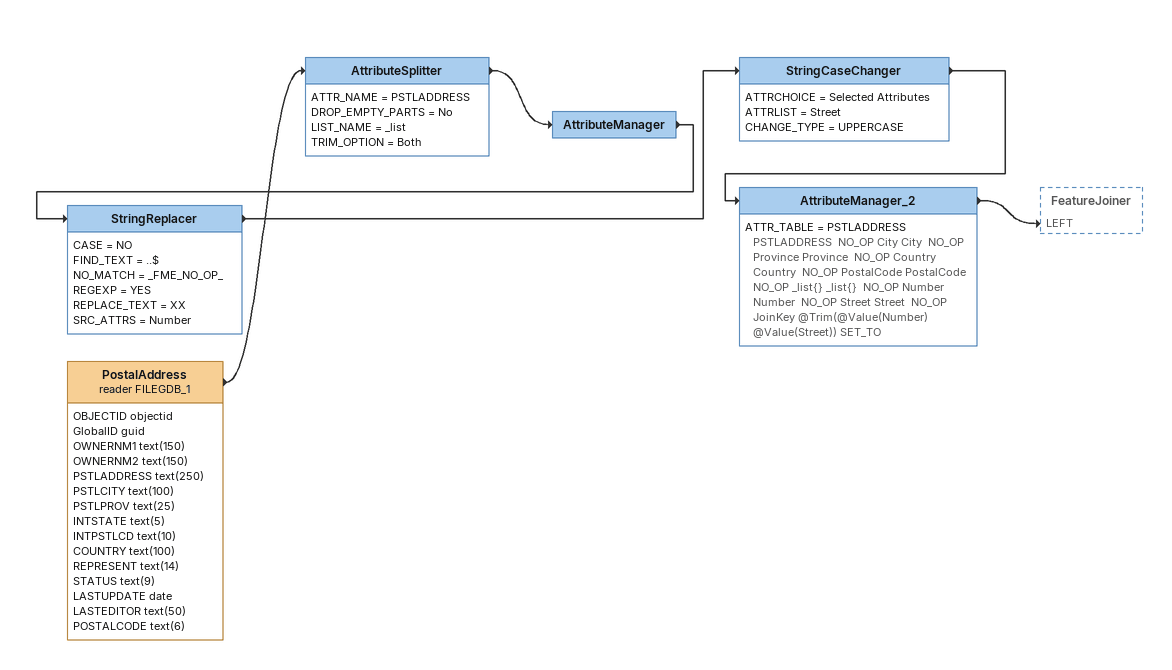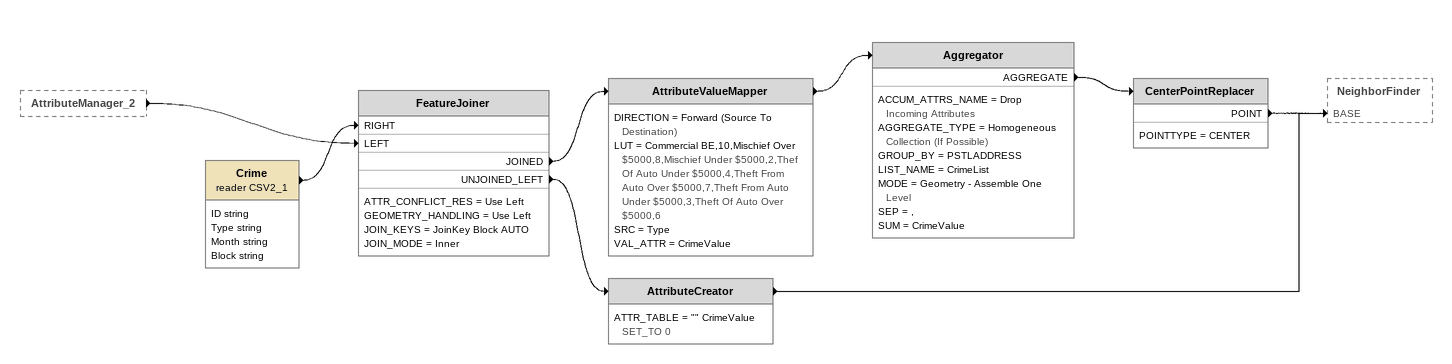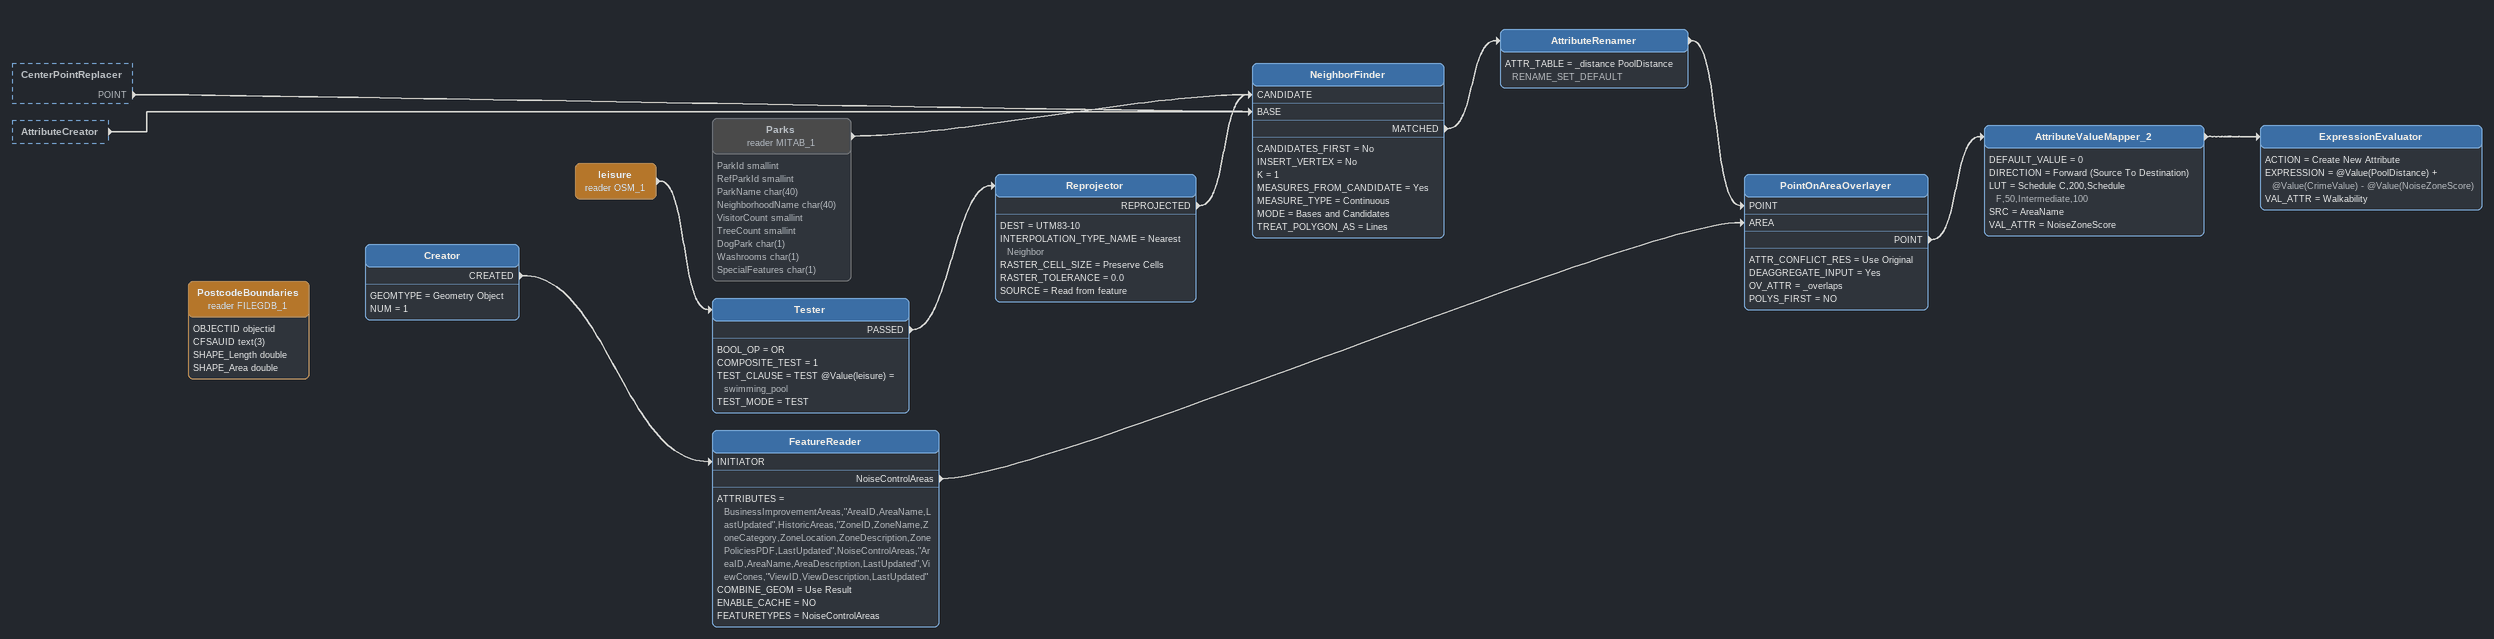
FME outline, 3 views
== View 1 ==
PostalAddress (reader FILEGDB_1)
    attributes: OBJECTID objectid, GlobalID guid, OWNERNM1 text(150), OWNERNM2 text(150), PSTLADDRESS text(250), PSTLCITY text(100), PSTLPROV text(25), INTSTATE text(5), INTPSTLCD text(10), COUNTRY text(100), REPRESENT text(14), STATUS text(9), LASTUPDATE date, LASTEDITOR text(50), POSTALCODE text(6)
    -> AttributeSplitter
AttributeSplitter
    ATTR_NAME = PSTLADDRESS
    DROP_EMPTY_PARTS = No
    LIST_NAME = _list
    TRIM_OPTION = Both
    -> AttributeManager
AttributeManager
    -> StringReplacer
StringReplacer
    CASE = NO
    FIND_TEXT = ..$
    NO_MATCH = _FME_NO_OP_
    REGEXP = YES
    REPLACE_TEXT = XX
    SRC_ATTRS = Number
    -> StringCaseChanger
StringCaseChanger
    ATTRCHOICE = Selected Attributes
    ATTRLIST = Street
    CHANGE_TYPE = UPPERCASE
    -> AttributeManager_2
AttributeManager_2
    ATTR_TABLE = PSTLADDRESS PSTLADDRESS  NO_OP City City  NO_OP Province Province  NO_OP Country Country  NO_OP PostalCode PostalCode  NO_OP _list{} _list{}  NO_OP Number Number  NO_OP Street Street  NO_OP  JoinKey @Trim(@Value(Number) @Value(Street)) SET_TO
    -> FeatureJoiner [LEFT]

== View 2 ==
AttributeManager_2 [outside]
    -> FeatureJoiner [LEFT]
Crime (reader CSV2_1)
    attributes: ID string, Type string, Month string, Block string
    -> FeatureJoiner [RIGHT]
FeatureJoiner
    ATTR_CONFLICT_RES = Use Left
    GEOMETRY_HANDLING = Use Left
    JOIN_KEYS = JoinKey Block AUTO
    JOIN_MODE = Inner
    JOINED -> AttributeValueMapper
    UNJOINED_LEFT -> AttributeCreator
AttributeValueMapper
    DIRECTION = Forward (Source To Destination)
    LUT = Commercial BE,10,Mischief Over $5000,8,Mischief Under $5000,2,Thef Of Auto Under $5000,4,Theft From Auto Over $5000,7,Theft From Auto Under $5000,3,Theft Of Auto Over $5000,6
    SRC = Type
    VAL_ATTR = CrimeValue
    -> Aggregator
Aggregator
    ACCUM_ATTRS_NAME = Drop Incoming Attributes
    AGGREGATE_TYPE = Homogeneous Collection (If Possible)
    GROUP_BY = PSTLADDRESS
    LIST_NAME = CrimeList
    MODE = Geometry - Assemble One Level
    SEP = ,
    SUM = CrimeValue
    AGGREGATE -> CenterPointReplacer
CenterPointReplacer
    POINTTYPE = CENTER
    POINT -> NeighborFinder [BASE]
AttributeCreator
    ATTR_TABLE = "" CrimeValue SET_TO 0
    -> NeighborFinder [BASE]

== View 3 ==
CenterPointReplacer [outside]
    POINT -> NeighborFinder [BASE]
AttributeCreator [outside]
    -> NeighborFinder [BASE]
PostcodeBoundaries (reader FILEGDB_1)
    attributes: OBJECTID objectid, CFSAUID text(3), SHAPE_Length double, SHAPE_Area double
Creator
    GEOMTYPE = Geometry Object
    NUM = 1
    CREATED -> FeatureReader [INITIATOR]
FeatureReader
    ATTRIBUTES = BusinessImprovementAreas,"AreaID,AreaName,LastUpdated",HistoricAreas,"ZoneID,ZoneName,ZoneCategory,ZoneLocation,ZoneDescription,ZonePoliciesPDF,LastUpdated",NoiseControlAreas,"AreaID,AreaName,AreaDescription,LastUpdated",ViewCones,"ViewID,ViewDescription,LastUpdated"
    COMBINE_GEOM = Use Result
    ENABLE_CACHE = NO
    FEATURETYPES = NoiseControlAreas
    NoiseControlAreas -> PointOnAreaOverlayer [AREA]
leisure (reader OSM_1)
    -> Tester
Tester
    BOOL_OP = OR
    COMPOSITE_TEST = 1
    TEST_CLAUSE = TEST @Value(leisure) = swimming_pool
    TEST_MODE = TEST
    PASSED -> Reprojector
Reprojector
    DEST = UTM83-10
    INTERPOLATION_TYPE_NAME = Nearest Neighbor
    RASTER_CELL_SIZE = Preserve Cells
    RASTER_TOLERANCE = 0.0
    SOURCE = Read from feature
    REPROJECTED -> NeighborFinder [CANDIDATE]
Parks (reader MITAB_1) [off]
    attributes: ParkId smallint, RefParkId smallint, ParkName char(40), NeighborhoodName char(40), VisitorCount smallint, TreeCount smallint, DogPark char(1), Washrooms char(1), SpecialFeatures char(1)
    -> NeighborFinder [CANDIDATE]
NeighborFinder
    CANDIDATES_FIRST = No
    INSERT_VERTEX = No
    K = 1
    MEASURES_FROM_CANDIDATE = Yes
    MEASURE_TYPE = Continuous
    MODE = Bases and Candidates
    TREAT_POLYGON_AS = Lines
    MATCHED -> AttributeRenamer
AttributeRenamer
    ATTR_TABLE = _distance PoolDistance RENAME_SET_DEFAULT
    -> PointOnAreaOverlayer [POINT]
PointOnAreaOverlayer
    ATTR_CONFLICT_RES = Use Original
    DEAGGREGATE_INPUT = Yes
    OV_ATTR = _overlaps
    POLYS_FIRST = NO
    POINT -> AttributeValueMapper_2
AttributeValueMapper_2
    DEFAULT_VALUE = 0
    DIRECTION = Forward (Source To Destination)
    LUT = Schedule C,200,Schedule F,50,Intermediate,100
    SRC = AreaName
    VAL_ATTR = NoiseZoneScore
    -> ExpressionEvaluator
ExpressionEvaluator
    ACTION = Create New Attribute
    EXPRESSION = @Value(PoolDistance) + @Value(CrimeValue) - @Value(NoiseZoneScore)
    VAL_ATTR = Walkability
